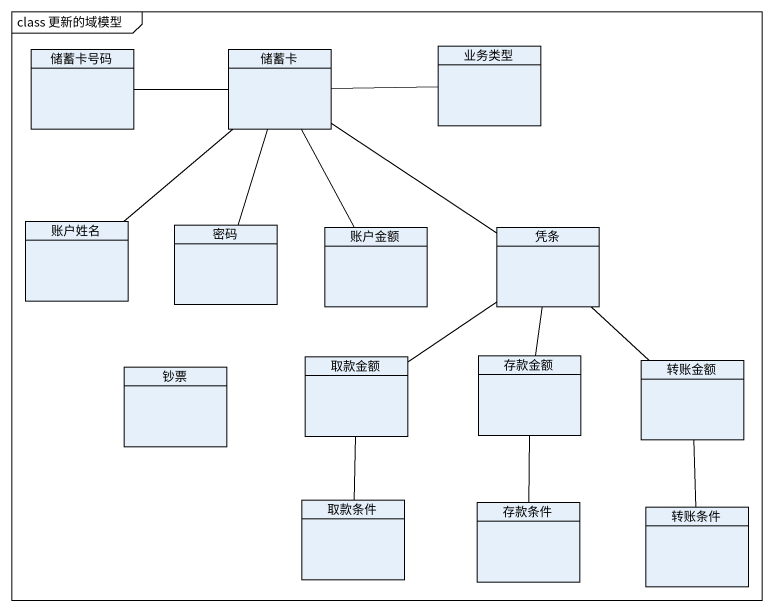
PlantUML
@startuml
mainframe class 更新的域模型
hide circle
hide empty members
class 储蓄卡号码
class 储蓄卡
class 业务类型
class 账户姓名
class 密码
class 账户金额
class 凭条
class 钞票
class 取款金额
class 存款金额
class 转账金额
class 取款条件
class 存款条件
class 转账条件
储蓄卡 -left- 储蓄卡号码
储蓄卡 -right- 业务类型
储蓄卡 -- 账户姓名
储蓄卡 -- 密码
储蓄卡 -- 账户金额
储蓄卡 -- 凭条
凭条 -- 取款金额
凭条 -- 存款金额
凭条 -- 转账金额
取款金额 -- 取款条件
存款金额 -- 存款条件
转账金额 -- 转账条件
@enduml
